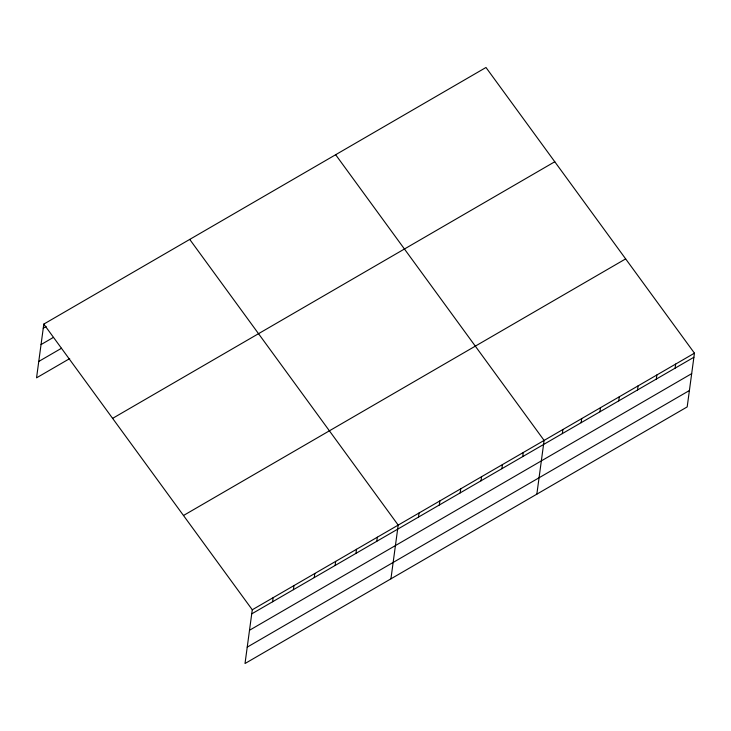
<?xml version="1.0" encoding="UTF-8"?>
<svg xmlns="http://www.w3.org/2000/svg" width="731" height="731" viewBox="0 0 731 731"><rect width="100%" height="100%" fill="white"/><g stroke="black" fill="none" stroke-linecap="round" stroke-linejoin="round"><path stroke-width="1.1" d="M43.814 324.089L252.277 609.782L245.013 663.52L687.186 406.911L694.45 353.164L485.987 67.48L43.814 324.089L36.55 377.836L69.71 358.592M272.572 601.777L273.12 597.684M293.414 589.679L293.972 585.586M314.257 577.581L314.814 573.488M335.1 565.483L335.657 561.39M355.951 553.385L356.5 549.292M376.794 541.287L377.351 537.194M390.93 578.833L398.194 525.096L189.731 239.412M418.488 517.091L419.037 512.998M439.331 504.993L439.888 500.899M460.174 492.895L460.731 488.801M481.025 480.806L481.574 476.703M501.868 468.708L502.416 464.605M522.711 456.61L523.268 452.507M536.846 494.156L544.111 440.418L335.648 154.725M562.349 433.602L562.907 429.508M581.145 422.701L581.693 418.598M599.932 411.791L600.489 407.697M618.728 400.89L619.285 396.787M637.523 389.979L638.072 385.886M656.31 379.069L656.867 374.976M675.106 368.168L675.654 364.075M43.266 328.192L46.108 326.538M41.046 344.575L53.363 337.42M38.761 361.452L61.505 348.258M112.611 418.37L554.783 161.752M183.481 515.501L625.654 258.893M252.277 609.782L694.45 353.164M251.72 613.876L693.893 357.258M249.509 630.259L691.681 373.642M247.224 647.136L689.397 390.528"/></g></svg>
